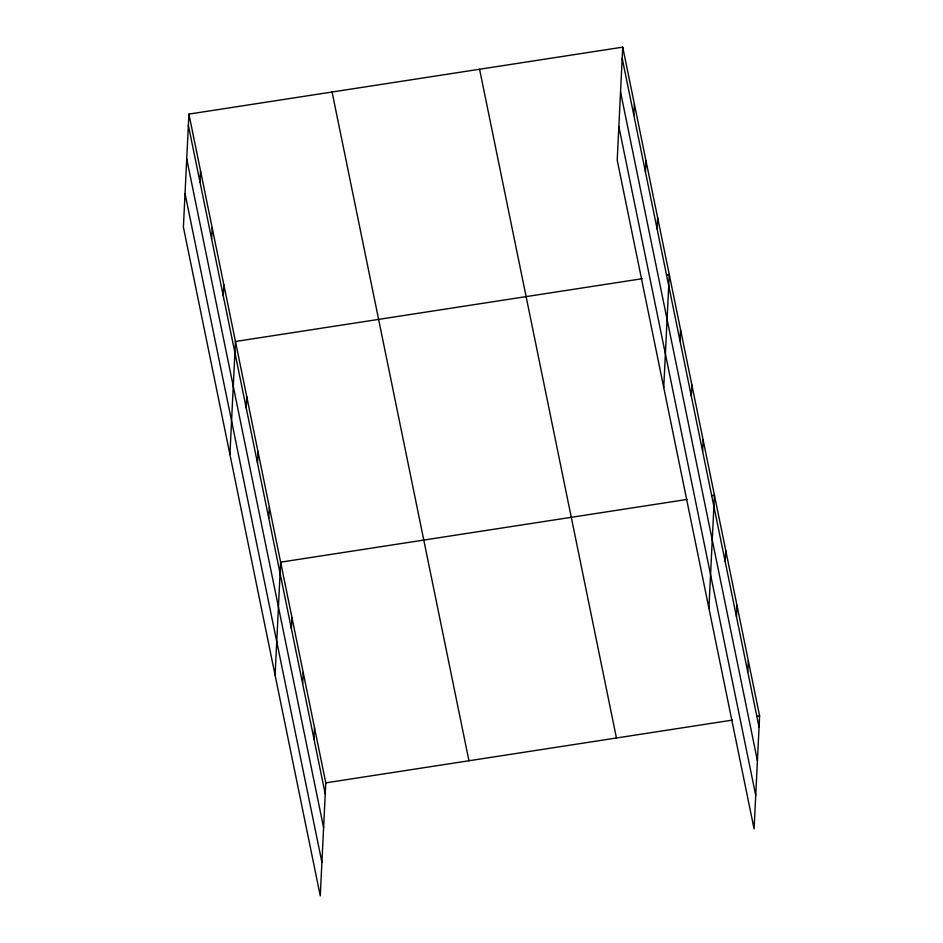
<?xml version="1.0" encoding="UTF-8"?>
<svg xmlns="http://www.w3.org/2000/svg" width="943" height="943" viewBox="0 0 943 943"><rect width="100%" height="100%" fill="white"/><g stroke="black" fill="none" stroke-linecap="round" stroke-linejoin="round"><path stroke-width="1.41" d="M188.918 114.103L183.39 227.098L320.266 895.85L325.795 782.855L188.918 114.103L622.734 47.15L759.61 715.902L754.082 828.897L617.205 160.145L622.734 47.15M199.999 182.164L200.553 170.942M211.633 239.003L212.187 227.793M223.267 295.843L223.821 284.633M229.927 454.467L235.455 341.484L642.077 278.727M246.194 407.859L246.748 396.649M257.486 463.037L258.04 451.827M268.779 518.214L269.333 506.992M275.097 675.164L280.625 562.169L687.235 499.413M291.363 628.557L291.917 617.347M302.656 683.722L303.21 672.512M313.948 738.899L314.502 727.69M633.826 115.211L634.368 103.989M645.46 172.05L646.002 160.84M657.094 228.89L657.636 217.68M663.742 387.514L669.271 274.531L666.406 274.967M680.021 340.906L680.563 329.696M691.313 396.084L691.856 384.874M702.606 451.261L703.148 440.039M708.912 608.211L714.44 495.216L711.576 495.653M725.191 561.604L725.733 550.394M736.471 616.769L737.025 605.559M747.764 671.946L748.318 660.737M325.795 782.855L732.405 720.098M756.746 716.35L759.61 715.902M622.191 58.36L759.056 727.112M620.541 91.954L757.418 760.706M618.856 126.551L755.72 795.314M479.574 69.24L616.451 738.004M332.077 92.013L468.954 760.765M188.364 125.313L325.241 794.065M186.726 158.907L323.602 827.659M185.028 193.504L321.905 862.267"/></g></svg>
